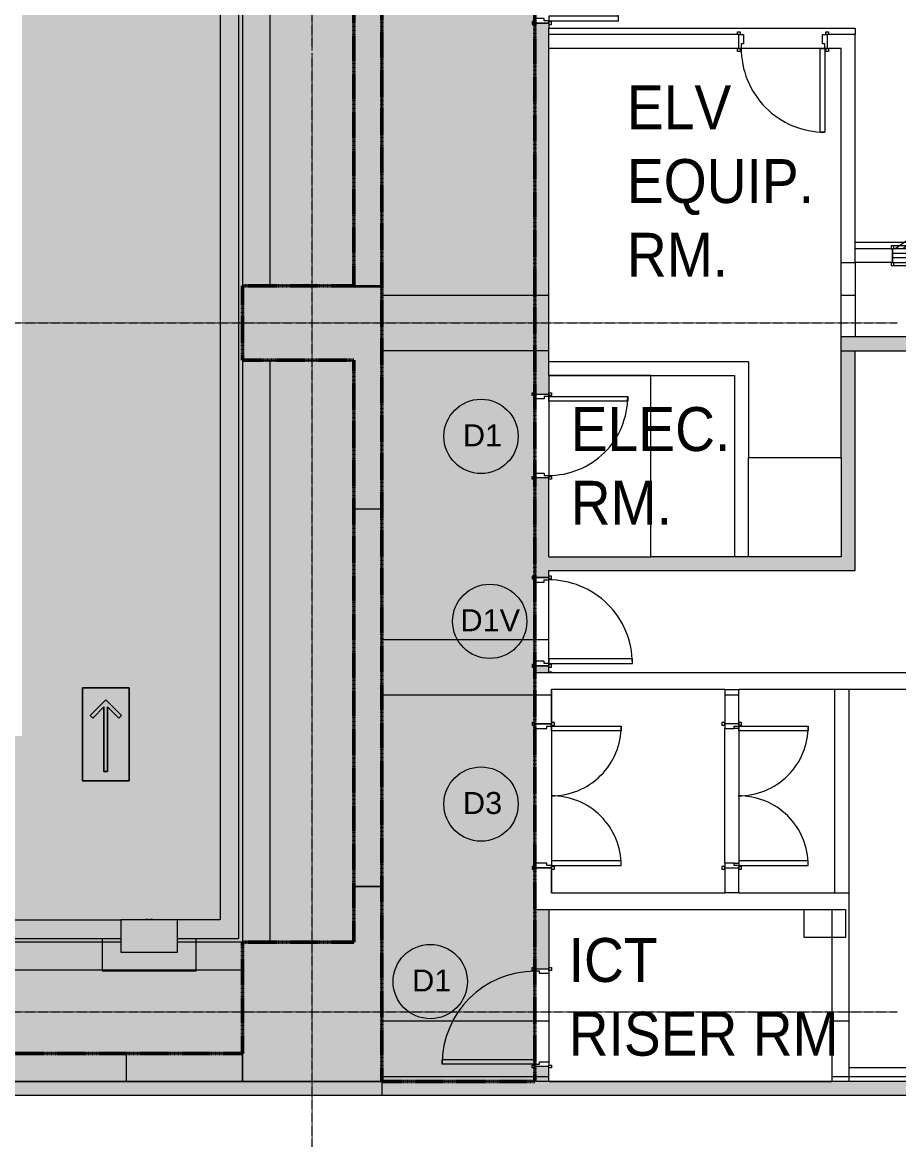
# Model space of a CAD drawing. Header units: millimetres. Extents: x 15878 to 679837, y -72324 to 391440.
# Drawn here: x 308273 to 317713, y 7230 to 19262 of the extents above; entities that cross this region are included whole.
import ezdxf

# ---------------------------------------------------------------- set-up
doc = ezdxf.new("R2010")
doc.units = ezdxf.units.MM
doc.linetypes.add('Demolished', pattern=[4.8, 3.2, -1.6])
doc.linetypes.add('Grid Line__1_200_', pattern=[10.5, 6, -1.5, 1.5, -1.5])
for name, color, linetype, lineweight in [('A-DETL', 90, 'Continuous', 5), ('A-DETL-GENF', 92, 'Continuous', 5), ('A-DETL-THIN', 151, 'Continuous', 5), ('A-DOOR', 31, 'Continuous', 5), ('A-DOOR-FRAM', 31, 'Continuous', 5), ('A-FLOR', 192, 'Continuous', 5), ('A-GENM', 13, 'Continuous', 5), ('A-WALL', 113, 'Continuous', 5), ('A-WALL-PATT', 111, 'Continuous', 18), ('G-ANNO-TEXT', 231, 'Continuous', 5), ('I-FURN', 30, 'Continuous', 5), ('S-COLS', 52, 'Continuous', 5), ('S-GRID', 1, 'Continuous', 5)]:
    doc.layers.add(name, color=color, linetype=linetype, lineweight=lineweight)
doc.styles.add('Swis721 BT', font='swiss.ttf', dxfattribs={"width": 0.9, "height": 473.035439})
doc.styles.add('Swis721 BT_2', font='swiss.ttf', dxfattribs={"height": 236.51772})

# ---------------------------------------------------------------- blocks, each defined once
blk = doc.blocks.new('DLN-Double Door__X07_ - _M28_1500 x 2000 _WH_-14586925-2_F')
at = {"layer": 'A-DOOR', "color": 253}
for p, q in [((-700, -75), (-750, -75)), ((-750, -75), (-750, -825)), ((-700, -825), (-700, -75)), ((700, -75), (750, -75)), ((700, -825), (700, -75)), ((750, -75), (750, -825)), ((-750, -825), (-700, -825)), ((750, -825), (700, -825))]:
    blk.add_line(p, q, dxfattribs=at)
for centre, start, end in [((-750, -75), 270, 0.5), ((750, -75), 179.5, 270)]:
    blk.add_arc(centre, 750, start, end, dxfattribs=at)
at = {"layer": 'A-DOOR-FRAM', "color": 254}
for p, q in [((-760, 105), (-790, 105)), ((-790, 105), (-790, 75)), ((-790, 75), (-760, 75)), ((-725, 75), (-775, 75)), ((-760, 75), (-760, 105)), ((775, 75), (725, 75)), ((790, 105), (760, 105)), ((760, 105), (760, 75)), ((760, 75), (790, 75)), ((790, 75), (790, 105))]:
    blk.add_line(p, q, dxfattribs=at)
at = {"layer": 'A-DOOR-FRAM', "color": 253}
for p, q in [((-775, 75), (-775, -75)), ((-725, -25), (-725, 75)), ((725, 75), (725, -25)), ((775, -75), (775, 75)), ((-760, -75), (-790, -75)), ((-790, -75), (-790, -105)), ((-790, -105), (-760, -105)), ((-775, -75), (-750, -75)), ((-760, -105), (-760, -75)), ((-750, -75), (-750, -25)), ((-750, -25), (-725, -25)), ((725, -25), (750, -25)), ((750, -25), (750, -75)), ((750, -75), (775, -75)), ((790, -75), (760, -75)), ((760, -75), (760, -105)), ((760, -105), (790, -105)), ((790, -105), (790, -75))]:
    blk.add_line(p, q, dxfattribs=at)
blk = doc.blocks.new('DLN-Single Door__X06_ - _M35_ 900 x 2000 _WH_-14686132-2_F')
at = {"layer": 'A-DOOR', "color": 254}
for p, q in [((-460, 105), (-490, 105)), ((-490, 105), (-490, 75)), ((-490, 75), (-460, 75)), ((-460, 75), (-460, 105)), ((490, 105), (460, 105)), ((460, 105), (460, 75)), ((460, 75), (490, 75)), ((490, 75), (490, 105))]:
    blk.add_line(p, q, dxfattribs=at)
at = {"layer": 'A-DOOR', "color": 253}
for p, q in [((-460, -75), (-490, -75)), ((-490, -75), (-490, -105)), ((-490, -105), (-460, -105)), ((-460, -105), (-460, -75)), ((-400, -75), (-450, -75)), ((-450, -75), (-450, -975)), ((-400, -975), (-400, -75)), ((490, -75), (460, -75)), ((460, -75), (460, -105)), ((460, -105), (490, -105)), ((490, -105), (490, -75)), ((-450, -975), (-400, -975))]:
    blk.add_line(p, q, dxfattribs=at)
blk.add_arc((-450, -75), 900, 270, 0.5, dxfattribs=at)
at = {"layer": 'A-DOOR-FRAM', "color": 254}
for p, q in [((-425, 75), (-475, 75)), ((475, 75), (425, 75))]:
    blk.add_line(p, q, dxfattribs=at)
at = {"layer": 'A-DOOR-FRAM', "color": 253}
for p, q in [((-475, 75), (-475, -75)), ((-425, -25), (-425, 75)), ((425, 75), (425, -25)), ((475, -75), (475, 75)), ((-475, -75), (-450, -75)), ((-450, -75), (-450, -25)), ((-450, -25), (-425, -25)), ((425, -25), (450, -25)), ((450, -25), (450, -75)), ((450, -75), (475, -75))]:
    blk.add_line(p, q, dxfattribs=at)
blk = doc.blocks.new('DLN-Double Door__X07_ - _M27_1500 x 2200 _WH_-11169539-2_F')
at = {"layer": 'A-DOOR', "color": 253}
for p, q in [((-700, -75), (-750, -75)), ((-750, -75), (-750, -825)), ((-700, -825), (-700, -75)), ((700, -75), (750, -75)), ((700, -825), (700, -75)), ((750, -75), (750, -825)), ((-750, -825), (-700, -825)), ((750, -825), (700, -825))]:
    blk.add_line(p, q, dxfattribs=at)
for centre, start, end in [((-750, -75), 270, 0.5), ((750, -75), 179.5, 270)]:
    blk.add_arc(centre, 750, start, end, dxfattribs=at)
at = {"layer": 'A-DOOR-FRAM', "color": 253}
for p, q in [((-760, 105), (-790, 105)), ((-790, 105), (-790, 75)), ((-790, 75), (-760, 75)), ((-725, 75), (-775, 75)), ((-775, 75), (-775, -75)), ((-760, 75), (-760, 105)), ((-725, -25), (-725, 75)), ((725, 75), (725, -25)), ((775, 75), (725, 75)), ((790, 105), (760, 105)), ((760, 105), (760, 75)), ((760, 75), (790, 75)), ((775, -75), (775, 75)), ((790, 75), (790, 105)), ((-760, -75), (-790, -75)), ((-790, -75), (-790, -105)), ((-790, -105), (-760, -105)), ((-775, -75), (-750, -75)), ((-760, -105), (-760, -75)), ((-750, -75), (-750, -25)), ((-750, -25), (-725, -25)), ((725, -25), (750, -25)), ((750, -25), (750, -75)), ((750, -75), (775, -75)), ((790, -75), (760, -75)), ((760, -75), (760, -105)), ((760, -105), (790, -105)), ((790, -105), (790, -75))]:
    blk.add_line(p, q, dxfattribs=at)
blk = doc.blocks.new('DLN-Single Door__X05_ - _M23a_ 850 x 2000 _WH_-14686133-2_F')
at = {"layer": 'A-DOOR', "color": 253}
for p, q in [((-425, 925), (-375, 925)), ((-425, 75), (-425, 925)), ((-375, 925), (-375, 75)), ((-465, 105), (-435, 105)), ((-465, 75), (-465, 105)), ((-435, 75), (-465, 75)), ((-435, 105), (-435, 75)), ((-375, 75), (-425, 75)), ((435, 75), (435, 105)), ((435, 105), (465, 105)), ((465, 75), (435, 75)), ((465, 105), (465, 75))]:
    blk.add_line(p, q, dxfattribs=at)
at = {"layer": 'A-DOOR', "color": 254}
for p, q in [((-465, -75), (-435, -75)), ((-465, -105), (-465, -75)), ((-435, -105), (-465, -105)), ((-435, -75), (-435, -105)), ((435, -105), (435, -75)), ((435, -75), (465, -75)), ((465, -105), (435, -105)), ((465, -75), (465, -105))]:
    blk.add_line(p, q, dxfattribs=at)
at = {"layer": 'A-DOOR', "color": 253}
blk.add_arc((-425, 75), 850, 359.5, 90, dxfattribs=at)
at = {"layer": 'A-DOOR-FRAM', "color": 253}
for p, q in [((-450, 75), (-425, 75)), ((-450, -75), (-450, 75)), ((-425, 75), (-425, 25)), ((-425, 25), (-400, 25)), ((-400, 25), (-400, -75)), ((400, 25), (425, 25)), ((400, -75), (400, 25)), ((425, 75), (450, 75)), ((425, 25), (425, 75)), ((450, 75), (450, -75))]:
    blk.add_line(p, q, dxfattribs=at)
at = {"layer": 'A-DOOR-FRAM', "color": 254}
for p, q in [((-400, -75), (-450, -75)), ((450, -75), (400, -75))]:
    blk.add_line(p, q, dxfattribs=at)
blk = doc.blocks.new('DLN-Single Door__X05_ - _M25a_ 900 x 2200 _WH_-15679916-2_F')
at = {"layer": 'A-DOOR', "color": 253}
for p, q in [((-450, 975), (-400, 975)), ((-450, 75), (-450, 975)), ((-400, 975), (-400, 75)), ((-490, 105), (-460, 105)), ((-490, 75), (-490, 105)), ((-460, 75), (-490, 75)), ((-460, 105), (-460, 75)), ((-400, 75), (-450, 75)), ((460, 75), (460, 105)), ((460, 105), (490, 105)), ((490, 75), (460, 75)), ((490, 105), (490, 75)), ((-490, -75), (-460, -75)), ((-490, -105), (-490, -75)), ((-460, -105), (-490, -105)), ((-460, -75), (-460, -105)), ((460, -105), (460, -75)), ((460, -75), (490, -75)), ((490, -105), (460, -105)), ((490, -75), (490, -105))]:
    blk.add_line(p, q, dxfattribs=at)
blk.add_arc((-450, 75), 900, 359.5, 90, dxfattribs=at)
at = {"layer": 'A-DOOR-FRAM', "color": 253}
for p, q in [((-475, 75), (-450, 75)), ((-475, -75), (-475, 75)), ((-450, 75), (-450, 25)), ((-450, 25), (-425, 25)), ((-425, 25), (-425, -75)), ((425, 25), (450, 25)), ((425, -75), (425, 25)), ((450, 75), (475, 75)), ((450, 25), (450, 75)), ((475, 75), (475, -75)), ((-425, -75), (-475, -75)), ((475, -75), (425, -75))]:
    blk.add_line(p, q, dxfattribs=at)
blk = doc.blocks.new('DLN-Single Door__X05_ - _M26a_ 1000 x 2000 _WH_-14686134-2_F')
at = {"layer": 'A-DOOR', "color": 254}
for p, q in [((-500, 1075), (-450, 1075)), ((-500, 75), (-500, 1075)), ((-450, 1075), (-450, 75)), ((-540, 105), (-510, 105)), ((-540, 75), (-540, 105)), ((-510, 75), (-540, 75)), ((-510, 105), (-510, 75)), ((-450, 75), (-500, 75)), ((510, 75), (510, 105)), ((510, 105), (540, 105)), ((540, 75), (510, 75)), ((540, 105), (540, 75))]:
    blk.add_line(p, q, dxfattribs=at)
at = {"layer": 'A-DOOR', "color": 253}
for p, q in [((-540, -75), (-510, -75)), ((-540, -105), (-540, -75)), ((-510, -105), (-540, -105)), ((-510, -75), (-510, -105)), ((510, -105), (510, -75)), ((510, -75), (540, -75)), ((540, -105), (510, -105)), ((540, -75), (540, -105))]:
    blk.add_line(p, q, dxfattribs=at)
at = {"layer": 'A-DOOR', "color": 254}
blk.add_arc((-500, 75), 1000, 0.0053, 90, dxfattribs=at)
at = {"layer": 'A-DOOR', "color": 253}
blk.add_arc((-500, 75), 1000, 359.5, 0.0053, dxfattribs=at)
at = {"layer": 'A-DOOR-FRAM', "color": 254}
for p, q in [((-525, 75), (-500, 75)), ((500, 75), (525, 75))]:
    blk.add_line(p, q, dxfattribs=at)
at = {"layer": 'A-DOOR-FRAM', "color": 253}
for p, q in [((-525, -75), (-525, 75)), ((-500, 75), (-500, 25)), ((-500, 25), (-475, 25)), ((-475, 25), (-475, -75)), ((475, 25), (500, 25)), ((475, -75), (475, 25)), ((500, 25), (500, 75)), ((525, 75), (525, -75)), ((-475, -75), (-525, -75)), ((525, -75), (475, -75))]:
    blk.add_line(p, q, dxfattribs=at)
blk = doc.blocks.new('DLN-Double Door__X03_ - _M16_1500 x 2000 _WH_-16954928-2_F')
at = {"layer": 'A-DOOR', "color": 253}
for p, q in [((-700, -90), (-750, -90)), ((-750, -90), (-750, -840)), ((-700, -840), (-700, -90)), ((700, -90), (750, -90)), ((700, -840), (700, -90)), ((750, -90), (750, -840)), ((-750, -840), (-700, -840)), ((750, -840), (700, -840))]:
    blk.add_line(p, q, dxfattribs=at)
for centre, start, end in [((-750, -90), 270, 0.5), ((750, -90), 179.5, 270)]:
    blk.add_arc(centre, 750, start, end, dxfattribs=at)
at = {"layer": 'A-DOOR-FRAM', "color": 254}
for p, q in [((-760, 120), (-790, 120)), ((-790, 120), (-790, 90)), ((-790, 90), (-760, 90)), ((-725, 90), (-775, 90)), ((-760, 90), (-760, 120)), ((775, 90), (725, 90)), ((790, 120), (760, 120)), ((760, 120), (760, 90)), ((760, 90), (790, 90)), ((790, 90), (790, 120))]:
    blk.add_line(p, q, dxfattribs=at)
at = {"layer": 'A-DOOR-FRAM', "color": 253}
for p, q in [((-775, 90), (-775, -90)), ((-725, -40), (-725, 90)), ((725, 90), (725, -40)), ((775, -90), (775, 90)), ((-760, -90), (-790, -90)), ((-790, -90), (-790, -120)), ((-790, -120), (-760, -120)), ((-775, -90), (-750, -90)), ((-760, -120), (-760, -90)), ((-750, -90), (-750, -40)), ((-750, -40), (-725, -40)), ((725, -40), (750, -40)), ((750, -40), (750, -90)), ((750, -90), (775, -90)), ((790, -90), (760, -90)), ((760, -90), (760, -120)), ((760, -120), (790, -120)), ((790, -120), (790, -90))]:
    blk.add_line(p, q, dxfattribs=at)
blk = doc.blocks.new('DLN-Double Door-AP - _AP09_ 1100 x 2100 _WH_-10331324-2_F')
at = {"layer": 'A-DOOR', "color": 253}
for p, q in [((575, 75), (-575, 75)), ((-575, 75), (-575, 25)), ((-575, 25), (-575, -25)), ((-575, 25), (575, 25)), ((575, 25), (575, 75)), ((575, -25), (575, 25)), ((-575, -25), (-575, -75)), ((-575, -25), (575, -25)), ((-575, -75), (575, -75)), ((-550, -75), (-99, -390)), ((-71, -350), (-463, -75)), ((71, -350), (463, -75)), ((550, -75), (99, -390)), ((575, -75), (575, -25)), ((-99, -390), (-71, -350)), ((99, -390), (71, -350))]:
    blk.add_line(p, q, dxfattribs=at)
for centre, start, end in [((-550, -75), 325, 359.9926), ((550, -75), 180.0074, 215)]:
    blk.add_arc(centre, 550, start, end, dxfattribs=at)
at = {"layer": 'A-DOOR-FRAM', "color": 253}
for p, q in [((-560, 105), (-590, 105)), ((-590, 105), (-590, 75)), ((-590, 75), (-575, 75)), ((-560, 75), (-560, 105)), ((560, 105), (-560, 105)), ((560, 105), (560, 75)), ((590, 105), (560, 105)), ((575, 75), (590, 75)), ((590, 75), (590, 105)), ((-575, -75), (-590, -75)), ((-590, -75), (-590, -105)), ((-590, -105), (-560, -105)), ((-560, -105), (-560, -75)), ((-560, -105), (560, -105)), ((560, -75), (560, -105)), ((560, -105), (590, -105)), ((590, -75), (575, -75)), ((590, -105), (590, -75))]:
    blk.add_line(p, q, dxfattribs=at)
blk = doc.blocks.new('DLN_Production Lighting PLB - DLN_Production Lighting PLB-11812519-2_F')
at = {"layer": 'I-FURN', "color": 253}
for p, q in [((305, 350), (-305, 350)), ((-305, 350), (-305, 0)), ((-35, 355), (-10, 355)), ((-35, 350), (-35, 355)), ((-10, 355), (-10, 350)), ((10, 355), (35, 355)), ((10, 355), (10, 350)), ((35, 350), (35, 355)), ((305, 0), (305, 350)), ((-305, 0), (305, 0))]:
    blk.add_line(p, q, dxfattribs=at)
blk = doc.blocks.new('DLN_Direction Board - Direction-Red-3889199-2_F')
at = {"layer": 'A-GENM', "transparency": 33554432}
for color, points in [(21, [(-500, -500), (500, -500), (500, 0), (-500, 0), (-500, -420)]), (253, [(-400, -270), (295, -270), (174, -391), (202, -420), (372, -250), (202, -80), (174, -109), (295, -230), (-400, -230)])]:
    blk.add_hatch(color=color, dxfattribs=at).paths.add_polyline_path(points, flags=0)
at = {"layer": 'A-GENM', "color": 253}
for p, q in [((500, 0), (-500, 0)), ((-500, 0), (-500, -500)), ((-500, -500), (-500, 0)), ((-500, 0), (500, 0)), ((500, -500), (500, 0)), ((500, 0), (500, -500)), ((202, -80), (174, -109)), ((174, -109), (202, -80)), ((174, -109), (295, -230)), ((295, -230), (174, -109)), ((372, -250), (202, -80)), ((202, -80), (372, -250)), ((295, -230), (-400, -230)), ((-400, -230), (-400, -270)), ((-400, -270), (-400, -230)), ((-400, -230), (295, -230)), ((-400, -270), (295, -270)), ((295, -270), (-400, -270)), ((295, -270), (174, -391)), ((174, -391), (295, -270)), ((202, -420), (372, -250)), ((372, -250), (202, -420)), ((174, -391), (202, -420)), ((202, -420), (174, -391)), ((-500, -500), (500, -500)), ((500, -500), (-500, -500))]:
    blk.add_line(p, q, dxfattribs=at)

msp = doc.modelspace()

# ---------------------------------------------------------------- hatches: boundary and pattern name
at = {"layer": 'A-DETL-GENF', "transparency": 33554585}
msp.add_hatch(color=151, dxfattribs=at).paths.add_polyline_path([(312144.5, 7857.5), (313794.5, 7857.5), (313794.5, 21079.2), (318794.5, 21079.2), (318794.5, 31757.5), (318294.5, 31757.5), (318294.5, 34107.5), (299194.5, 34107.5), (299194.5, 38077.5), (296794.5, 38077.5), (296794.5, 33957.5), (284244.5, 33957.5), (284244.5, 31607.5), (312144.5, 31607.5), (312144.5, 28132.5), (310944.5, 28132.5), (310944.5, 25782.5), (312144.5, 25782.5), (312144.5, 9065.7)], flags=0)
h = msp.add_hatch(color=253, dxfattribs=at)
h.paths.add_polyline_path([(284557, 8157.5), (284557, 9357.5), (285357, 9357.5), (285357, 8157.5), (293369.5, 8157.5), (293369.5, 9357.5), (294169.5, 9357.5), (294169.5, 8157.5), (302182, 8157.5), (302182, 9357.5), (302982, 9357.5), (302982, 8157.5), (310644.5, 8157.5), (310644.5, 9357.5), (311844.5, 9357.5), (311844.5, 15624.2), (310644.5, 15624.2), (310644.5, 16424.2), (311844.5, 16424.2), (311844.5, 23040.8), (310644.5, 23040.8), (310644.5, 23840.8), (311844.5, 23840.8), (311844.5, 25482.5), (310644.5, 25482.5), (310644.5, 28432.5), (311844.5, 28432.5), (311844.5, 30107.5), (310644.5, 30107.5), (310644.5, 31307.5), (302982, 31307.5), (302982, 30107.5), (302182, 30107.5), (302182, 31307.5), (294169.5, 31307.5), (294169.5, 30107.5), (293369.5, 30107.5), (293369.5, 31307.5), (285357, 31307.5), (285357, 30107.5), (284557, 30107.5), (284557, 31307.5), (280194.5, 31307.5), (280194.5, 30107.5), (277194.5, 30107.5), (277194.5, 31307.5), (276894.5, 31307.5), (276894.5, 30107.5), (275694.5, 30107.5), (275694.5, 23840.8), (276894.5, 23840.8), (276894.5, 23040.8), (275694.5, 23040.8), (275694.5, 16424.2), (276894.5, 16424.2), (276894.5, 15624.2), (275694.5, 15624.2), (275694.5, 11307.5), (276894.5, 11307.5), (276894.5, 8157.5), (283505.3, 8157.5)], flags=0)
h.paths.add_polyline_path([(288918.6, 11577.5), (277134.7, 11577.5), (277134.7, 27832.5), (308269.5, 27832.5), (308269.5, 11577.5), (291625.2, 11577.5)], flags=0)
at = {"layer": 'A-WALL-PATT', "lineweight": 5, "transparency": 33554432}
h = msp.add_hatch(color=253, dxfattribs=at)
h.paths.add_polyline_path([(313894.5, 12257.5), (313944.5, 12257.5), (313944.5, 12332.5), (313794.5, 12332.5), (313794.5, 12257.5)], flags=0)
h.paths.add_polyline_path([(313794.5, 13282.5), (313944.5, 13282.5), (313944.5, 14357.5), (313794.5, 14357.5), (313794.5, 13297.5)], flags=0)
h.paths.add_polyline_path([(313794.5, 15257.5), (313944.5, 15257.5), (313944.5, 19254.2), (313794.5, 19254.2), (313794.5, 15272.5)], flags=0)
h.paths.add_polyline_path([(313794.5, 20804.2), (313944.5, 20804.2), (313944.5, 21099.2), (313794.5, 21099.2), (313794.5, 20819.2)], flags=0)
h.paths.add_polyline_path([(313944.5, 21549.2), (313944.5, 27567.5), (313794.5, 27567.5), (313794.5, 21549.2)], flags=0)
h.paths.add_polyline_path([(313944.5, 29617.5), (313944.5, 31757.5), (313794.5, 31757.5), (313794.5, 29617.5), (313894.5, 29617.5)], flags=0)
for points in [[(312144.5, 16412.5), (312144.5, 23040.8), (311844.5, 23040.8), (311844.5, 16412.5)], [(323469.5, 15724.2), (323469.5, 15874.2), (317094.5, 15874.2), (317094.5, 15724.2), (322751.5, 15724.2)], [(317244.5, 13357.5), (317244.5, 15724.2), (317094.5, 15724.2), (317094.5, 13357.5)], [(312144.5, 9957.5), (312144.5, 14024.2), (311844.5, 14024.2), (311844.5, 9957.5)], [(317094.5, 13357.5), (317094.5, 13507.5), (313944.5, 13507.5), (313944.5, 13357.5), (315984.9, 13357.5)], [(305158.4, 7857.5), (309394.5, 7857.5), (309394.5, 8157.5), (304582, 8157.5), (304582, 7857.5)], [(275394.5, 7707.5), (312144.5, 7707.5), (312144.5, 7857.5), (275394.5, 7857.5)]]:
    msp.add_hatch(color=253, dxfattribs=at).paths.add_polyline_path(points, flags=0)
at = {"layer": 'A-WALL-PATT', "lineweight": 5}
for points in [[(312144.5, 14024.2), (312144.5, 15624.2), (311844.5, 15624.2), (311844.5, 14024.2)], [(311844.5, 9357.5), (312144.5, 9357.5), (312144.5, 9957.5), (311844.5, 9957.5)], [(309394.5, 7857.5), (310644.5, 7857.5), (310644.5, 8157.5), (309394.5, 8157.5)]]:
    msp.add_hatch(color=253, dxfattribs=at).paths.add_polyline_path(points, flags=0)
at = {"layer": 'A-WALL-PATT', "lineweight": 5, "transparency": 33554432}
h = msp.add_hatch(color=253, dxfattribs=at)
h.paths.add_polyline_path([(313944.5, 7857.5), (313944.5, 8017.5), (313794.5, 8017.5), (313794.5, 7857.5)], flags=0)
h.paths.add_polyline_path([(313794.5, 9067.5), (313944.5, 9067.5), (313944.5, 9707.5), (313794.5, 9707.5)], flags=0)
h = msp.add_hatch(color=253, dxfattribs=at)
h.paths.add_polyline_path([(324244.5, 7707.5), (324244.5, 7857.5), (323504.5, 7857.5), (323504.5, 7707.5)], flags=0)
h.paths.add_polyline_path([(313278.3, 7707.5), (321391.5, 7707.5), (321391.5, 7857.5), (312144.5, 7857.5), (312144.5, 7707.5)], flags=0)
at = {"layer": 'S-COLS'}
for points in [[(310644.5, 15624.2), (312144.5, 15624.2), (312144.5, 16424.2), (310644.5, 16424.2)], [(310644.5, 7857.5), (312144.5, 7857.5), (312144.5, 9357.5), (310644.5, 9357.5), (310644.5, 8157.5)]]:
    msp.add_hatch(color=53, dxfattribs=at).paths.add_polyline_path(points, flags=0)

# ---------------------------------------------------------------- linework, layer by layer
at = {"layer": 'A-DETL', "linetype": 'Demolished', "lineweight": 50}
for p, q in [((312144.5, 25782.5), (312144.5, 7857.5)), ((311844.5, 16424.2), (311844.5, 23040.8)), ((313794.5, 7857.5), (313794.5, 21079.2)), ((310644.5, 15624.2), (310644.5, 16424.2)), ((310644.5, 16424.2), (311844.5, 16424.2)), ((311844.5, 15624.2), (310644.5, 15624.2)), ((311844.5, 9357.5), (311844.5, 15624.2)), ((310644.5, 8157.5), (310644.5, 9357.5)), ((310644.5, 9357.5), (311844.5, 9357.5)), ((302982, 8157.5), (310644.5, 8157.5)), ((312144.5, 7857.5), (313794.5, 7857.5))]:
    msp.add_line(p, q, dxfattribs=at)
at = {"layer": 'A-DETL-THIN'}
for centre in [(313214.3, 14803), (313307.7, 12811.2), (313214.3, 10843.2), (312667.1, 8931.7)]:
    msp.add_circle(centre, 400, dxfattribs=at)
at = {"layer": 'A-FLOR'}
for p, q in [((310604.5, 9397.5), (310604.5, 27592.5)), ((310644.5, 23040.8), (310644.5, 16424.2)), ((310944.5, 16424.2), (310944.5, 23040.8)), ((311844.5, 23040.8), (311844.5, 16424.2)), ((312144.5, 16424.2), (312144.5, 23040.8)), ((313944.5, 19239.2), (313944.5, 19199.5)), ((313944.5, 19199.5), (317244.5, 19199.5)), ((317244.5, 19199.5), (317244.5, 19129.2)), ((315984.9, 18979.2), (313944.5, 18979.2)), ((316927, 18979.2), (316007, 18979.2)), ((317094.5, 18979.2), (316957, 18979.2)), ((317094.5, 14574.2), (317094.5, 18979.2)), ((312144.5, 9957.5), (312144.5, 18068.6)), ((317244.5, 16894.5), (320694.5, 16894.5)), ((317632, 16674.2), (317244.5, 16674.2)), ((317244.5, 16674.2), (317244.5, 15874.2)), ((312144.5, 16324.2), (313794.5, 16324.2)), ((313794.5, 16324.2), (313944.5, 16324.2)), ((317094.5, 16324.2), (317244.5, 16324.2)), ((313794.5, 15724.2), (312144.5, 15724.2)), ((313939.7, 15724.2), (313794.5, 15724.2)), ((317094.5, 15724.2), (318854.5, 15724.2)), ((310644.5, 15624.2), (310644.5, 9357.5)), ((310944.5, 9357.5), (310944.5, 15624.2)), ((316094.5, 15607.5), (316094.5, 14574.2)), ((313944.5, 15457.5), (313944.5, 15272.5)), ((315044.5, 15457.5), (313944.5, 15457.5)), ((315044.5, 15457.5), (315944.5, 15457.5)), ((315044.5, 13507.5), (315044.5, 15457.5)), ((313944.5, 15242.5), (313944.5, 14382.5)), ((316094.5, 13507.5), (316094.5, 14574.2)), ((316094.5, 14574.2), (317094.5, 14574.2)), ((317094.5, 14574.2), (317094.5, 13507.5)), ((311844.5, 14024.2), (311844.5, 9957.5)), ((313944.5, 13507.5), (315044.5, 13507.5)), ((315944.5, 13507.5), (315044.5, 13507.5)), ((317094.5, 13507.5), (316094.5, 13507.5)), ((313944.5, 12357.5), (313944.5, 13267.5)), ((312144.5, 12616.2), (313794.5, 12616.2)), ((313794.5, 12616.2), (313944.5, 12616.2)), ((318924.5, 12257.5), (313944.5, 12257.5)), ((315839.5, 12077.5), (313974.5, 12077.5)), ((313974.5, 12077.5), (313974.5, 11722.5)), ((321324.5, 12077.5), (315989.5, 12077.5)), ((313794.5, 12016.2), (312144.5, 12016.2)), ((313974.5, 12016.2), (313794.5, 12016.2)), ((315984.9, 12016.2), (315839.5, 12016.2)), ((313974.5, 11682.5), (313974.5, 10172.5)), ((315989.5, 11682.5), (315989.5, 11657.5)), ((315989.5, 11657.5), (315939.5, 11657.5)), ((313974.5, 10142.5), (313974.5, 9887.5)), ((315939.5, 10207.5), (315989.5, 10207.5)), ((315989.5, 10207.5), (315989.5, 10182.5)), ((313974.5, 9887.5), (315839.5, 9887.5)), ((315989.5, 9887.5), (317024.5, 9887.5)), ((313944.5, 9707.5), (313944.5, 9082.5)), ((316694.5, 9707.5), (317138.5, 9707.5)), ((316694.5, 9407.5), (316694.5, 9707.5)), ((317138.5, 9707.5), (317138.5, 9407.5)), ((293129.5, 9597.5), (309334.5, 9597.5)), ((309134.5, 9397.5), (309134.5, 9047.5)), ((310144.5, 9047.5), (310144.5, 9397.5)), ((316994.5, 9407.5), (316694.5, 9407.5)), ((317138.5, 9407.5), (316994.5, 9407.5)), ((309334.5, 9357.5), (302982, 9357.5)), ((310644.5, 9357.5), (309944.5, 9357.5)), ((302982, 9057.5), (310644.5, 9057.5)), ((309134.5, 9047.5), (310144.5, 9047.5)), ((313944.5, 9017.5), (313944.5, 8067.5)), ((312147.6, 8507.5), (313791.5, 8507.5)), ((313794.5, 8507.5), (313944.5, 8507.5)), ((316994.5, 8507.5), (317174.5, 8507.5)), ((309394.5, 8157.5), (304582, 8157.5)), ((317174.5, 8007.5), (321394.5, 8007.5)), ((302982, 7857.5), (310644.5, 7857.5)), ((312144.5, 7857.5), (312144.5, 7707.5)), ((313794.3, 7907.5), (312150.8, 7907.5)), ((313944.5, 7907.5), (313794.5, 7907.5)), ((313944.5, 7857.5), (316994.5, 7857.5)), ((321394.5, 7907.5), (316994.5, 7907.5)), ((312144.5, 7707.5), (321391.5, 7707.5))]:
    msp.add_line(p, q, dxfattribs=at)
at = {"layer": 'A-FLOR', "color": 253}
for p, q in [((312144.5, 23040.8), (312144.5, 18068.6)), ((313794.5, 7857.5), (312144.5, 7857.5))]:
    msp.add_line(p, q, dxfattribs=at)
at = {"layer": 'A-FLOR', "color": 254}
for p, q in [((312144.5, 7857.5), (312144.5, 9357.5)), ((313794.5, 8032.5), (313794.5, 9052.5)), ((313794.5, 8002.5), (313794.5, 7857.5))]:
    msp.add_line(p, q, dxfattribs=at)
at = {"layer": 'A-WALL', "color": 253}
for p, q in [((310404.5, 27592.5), (310404.5, 9597.5)), ((310604.5, 9397.5), (310604.5, 27592.5)), ((311844.5, 23040.8), (311844.5, 16412.5)), ((313944.5, 19254.2), (313794.5, 19254.2)), ((313944.5, 15457.5), (313944.5, 19199.5)), ((315992, 19129.2), (313944.5, 19129.2)), ((315992, 18979.2), (315992, 19129.2)), ((316942, 19129.2), (316942, 18979.2)), ((317244.5, 19129.2), (316942, 19129.2)), ((317244.5, 16674.2), (317244.5, 19129.2)), ((315984.9, 18979.2), (315992, 18979.2)), ((316942, 18979.2), (316957, 18979.2)), ((317632, 16824.2), (317244.5, 16824.2)), ((317647, 16674.2), (317647, 16824.2)), ((317094.5, 16674.2), (317244.5, 16674.2)), ((311844.5, 16412.5), (312144.5, 16412.5)), ((323469.5, 15874.2), (317094.5, 15874.2)), ((317244.5, 13357.5), (317244.5, 15724.2)), ((316094.5, 15607.5), (313944.5, 15607.5)), ((313944.5, 15457.5), (315944.5, 15457.5)), ((315944.5, 15457.5), (315944.5, 13507.5)), ((313794.5, 15257.5), (313944.5, 15257.5)), ((316094.5, 13507.5), (316094.5, 14574.2)), ((317094.5, 14574.2), (317094.5, 14574.2)), ((317094.5, 14574.2), (317094.5, 14574.2)), ((313944.5, 14357.5), (313794.5, 14357.5)), ((313944.5, 13507.5), (313944.5, 14342.5)), ((311844.5, 14024.2), (311844.5, 9957.5)), ((317094.5, 13507.5), (315044.5, 13507.5)), ((313944.5, 13297.5), (313944.5, 13357.5)), ((313944.5, 13357.5), (317244.5, 13357.5)), ((313794.5, 13282.5), (313944.5, 13282.5)), ((313944.5, 12332.5), (313794.5, 12332.5)), ((313944.5, 12257.5), (313944.5, 12317.5)), ((313944.5, 12257.5), (313794.5, 12257.5)), ((313944.5, 12267.5), (313974.5, 12267.5)), ((313974.5, 12267.5), (313974.5, 12257.5)), ((313974.5, 11722.5), (313974.5, 12077.5)), ((315839.5, 12077.5), (315989.5, 12077.5)), ((315839.5, 12077.5), (315839.5, 11722.5)), ((315989.5, 11722.5), (315989.5, 12077.5)), ((317024.5, 9887.5), (317024.5, 12077.5)), ((317174.5, 12077.5), (317174.5, 7857.5)), ((313794.5, 11707.5), (313974.5, 11707.5)), ((313974.5, 11682.5), (313974.5, 10182.5)), ((315984.9, 11707.5), (315839.5, 11707.5)), ((315839.5, 10207.5), (315839.5, 11657.5)), ((315989.5, 11657.5), (315989.5, 10207.5)), ((313974.5, 10157.5), (313794.5, 10157.5)), ((313974.5, 9887.5), (313974.5, 10142.5)), ((315839.5, 10157.5), (315984.9, 10157.5)), ((315839.5, 10142.5), (315839.5, 9887.5)), ((315989.5, 9887.5), (315989.5, 10142.5)), ((311844.5, 9957.5), (312144.5, 9957.5)), ((312144.5, 9957.5), (311844.5, 9957.5)), ((315989.5, 9887.5), (315839.5, 9887.5)), ((317024.5, 9887.5), (317174.5, 9887.5)), ((313794.5, 9707.5), (316994.5, 9707.5)), ((316994.5, 9707.5), (316994.5, 7857.5)), ((310404.5, 9597.5), (309944.5, 9597.5)), ((293329.5, 9397.5), (309334.5, 9397.5)), ((309944.5, 9397.5), (310601.7, 9397.5)), ((313794.5, 9067.5), (313944.5, 9067.5)), ((313944.5, 9067.5), (313944.5, 9082.5)), ((309394.5, 8157.5), (304582, 8157.5)), ((309394.5, 7857.5), (309394.5, 8157.5)), ((313944.5, 8017.5), (313794.5, 8017.5)), ((313944.5, 7857.5), (313944.5, 8017.5)), ((313794.5, 7857.5), (275394.5, 7857.5)), ((304582, 7857.5), (309394.5, 7857.5)), ((321391.5, 7857.5), (313794.5, 7857.5)), ((275394.5, 7707.5), (321391.5, 7707.5))]:
    msp.add_line(p, q, dxfattribs=at)
at = {"layer": 'A-WALL', "color": 254}
for p, q in [((312144.5, 16412.5), (312144.5, 20491.9)), ((313794.5, 19239.2), (313794.5, 15272.5)), ((313794.5, 14372.5), (313794.5, 15242.5)), ((313794.5, 14342.5), (313794.5, 13297.5)), ((312144.5, 9957.5), (312144.5, 14024.2)), ((313794.5, 12347.5), (313794.5, 13267.5)), ((313794.5, 12332.5), (313794.5, 11722.5)), ((313794.5, 10172.5), (313794.5, 11692.5)), ((313794.5, 10142.5), (313794.5, 9067.5)), ((313794.5, 8017.5), (313794.5, 8002.5)), ((313794.5, 7857.5), (313794.5, 7857.5))]:
    msp.add_line(p, q, dxfattribs=at)
at = {"layer": 'A-WALL', "color": 9, "lineweight": 20}
for p, q in [((311844.5, 15624.2), (311844.5, 14024.2)), ((312144.5, 14024.2), (312144.5, 15624.2)), ((311844.5, 14024.2), (312144.5, 14024.2)), ((311844.5, 9957.5), (311844.5, 9357.5)), ((312144.5, 9357.5), (312144.5, 9957.5)), ((310644.5, 8157.5), (309394.5, 8157.5)), ((310644.5, 7857.5), (310644.5, 8157.5)), ((309394.5, 7857.5), (310644.5, 7857.5))]:
    msp.add_line(p, q, dxfattribs=at)
at = {"layer": 'S-COLS', "color": 9, "lineweight": 20}
for p, q in [((311844.5, 16424.2), (310644.5, 16424.2)), ((310644.5, 16424.2), (310644.5, 15624.2)), ((312144.5, 16424.2), (311844.5, 16424.2)), ((312144.5, 15624.2), (312144.5, 16424.2)), ((310644.5, 15624.2), (311844.5, 15624.2)), ((311844.5, 9357.5), (310644.5, 9357.5)), ((310644.5, 9357.5), (310644.5, 8157.5)), ((312144.5, 7857.5), (312144.5, 9357.5)), ((310644.5, 8157.5), (310644.5, 7857.5)), ((310644.5, 7857.5), (312144.5, 7857.5))]:
    msp.add_line(p, q, dxfattribs=at)
at = {"layer": 'S-GRID', "color": 254, "linetype": 'Grid Line__1_200_'}
for p, q in [((311394.5, 18957.5), (311394.5, 31457.5)), ((311394.5, -13436.8), (311394.5, 18932.1)), ((258983.7, 16024.2), (317699.8, 16024.2)), ((258983.7, 8607.5), (317699.8, 8607.5))]:
    msp.add_line(p, q, dxfattribs=at)

# ---------------------------------------------------------------- block references
at = {"layer": 'A-DOOR', "color": 254}
for name, p, rotation in [('DLN-Double Door__X07_ - _M28_1500 x 2000 _WH_-14586925-2_F', (313869.5, 20029.2), 90), ('DLN-Single Door__X05_ - _M23a_ 850 x 2000 _WH_-14686133-2_F', (313869.5, 14807.5), 270), ('DLN-Single Door__X06_ - _M35_ 900 x 2000 _WH_-14686132-2_F', (313869.5, 12807.5), 90), ('DLN-Double Door__X03_ - _M16_1500 x 2000 _WH_-16954928-2_F', (313884.5, 10932.5), 90)]:
    msp.add_blockref(name, p, dxfattribs=dict(at, rotation=rotation))
at = {"layer": 'A-DOOR', "color": 253}
for name, p, rotation in [('DLN-Single Door__X05_ - _M25a_ 900 x 2200 _WH_-15679916-2_F', (316467, 19054.2), 180), ('DLN-Double Door-AP - _AP09_ 1100 x 2100 _WH_-10331324-2_F', (318222, 16749.2), 180), ('DLN-Double Door__X07_ - _M27_1500 x 2200 _WH_-11169539-2_F', (315914.5, 10932.5), 89.99999999999993), ('DLN-Single Door__X05_ - _M26a_ 1000 x 2000 _WH_-14686134-2_F', (313869.5, 8542.5), 90)]:
    msp.add_blockref(name, p, dxfattribs=dict(at, rotation=rotation))
at = {"layer": 'A-GENM', "color": 253, "rotation": 89.99999999999993}
msp.add_blockref('DLN_Direction Board - Direction-Red-3889199-2_F', (308922.4, 11594.4), dxfattribs=at)
at = {"layer": 'I-FURN', "color": 253}
msp.add_blockref('DLN_Production Lighting PLB - DLN_Production Lighting PLB-11812519-2_F', (309639.5, 9247.5), dxfattribs=at)

# ---------------------------------------------------------------- texts
at = {"layer": 'G-ANNO-TEXT', "color": 7, "attachment_point": 1, "line_spacing_factor": 1.00667}
for s, insert, char_height, width, style in [('ELV\\PEQUIP.\\PRM.', (314785.3, 18582.9), 473.04, 2340, 'Swis721 BT'), ('ELEC.\\PRM.', (314180.5, 15118.3), 473.04, 2004, 'Swis721 BT'), ('D1', (313019.1, 14933.1), 236.52, 495, 'Swis721 BT_2'), ('D1V', (312992.4, 12941.3), 236.52, 738, 'Swis721 BT_2'), ('D3', (313019.1, 10973.3), 236.52, 495, 'Swis721 BT_2'), ('ICT\\PRISER RM', (314157.9, 9400.7), 473.04, 3312, 'Swis721 BT'), ('D1', (312471.8, 9061.8), 236.52, 495, 'Swis721 BT_2')]:
    msp.add_mtext(s, dxfattribs=dict(at, insert=insert, char_height=char_height, width=width, style=style))

doc.saveas('drawing.dxf')
